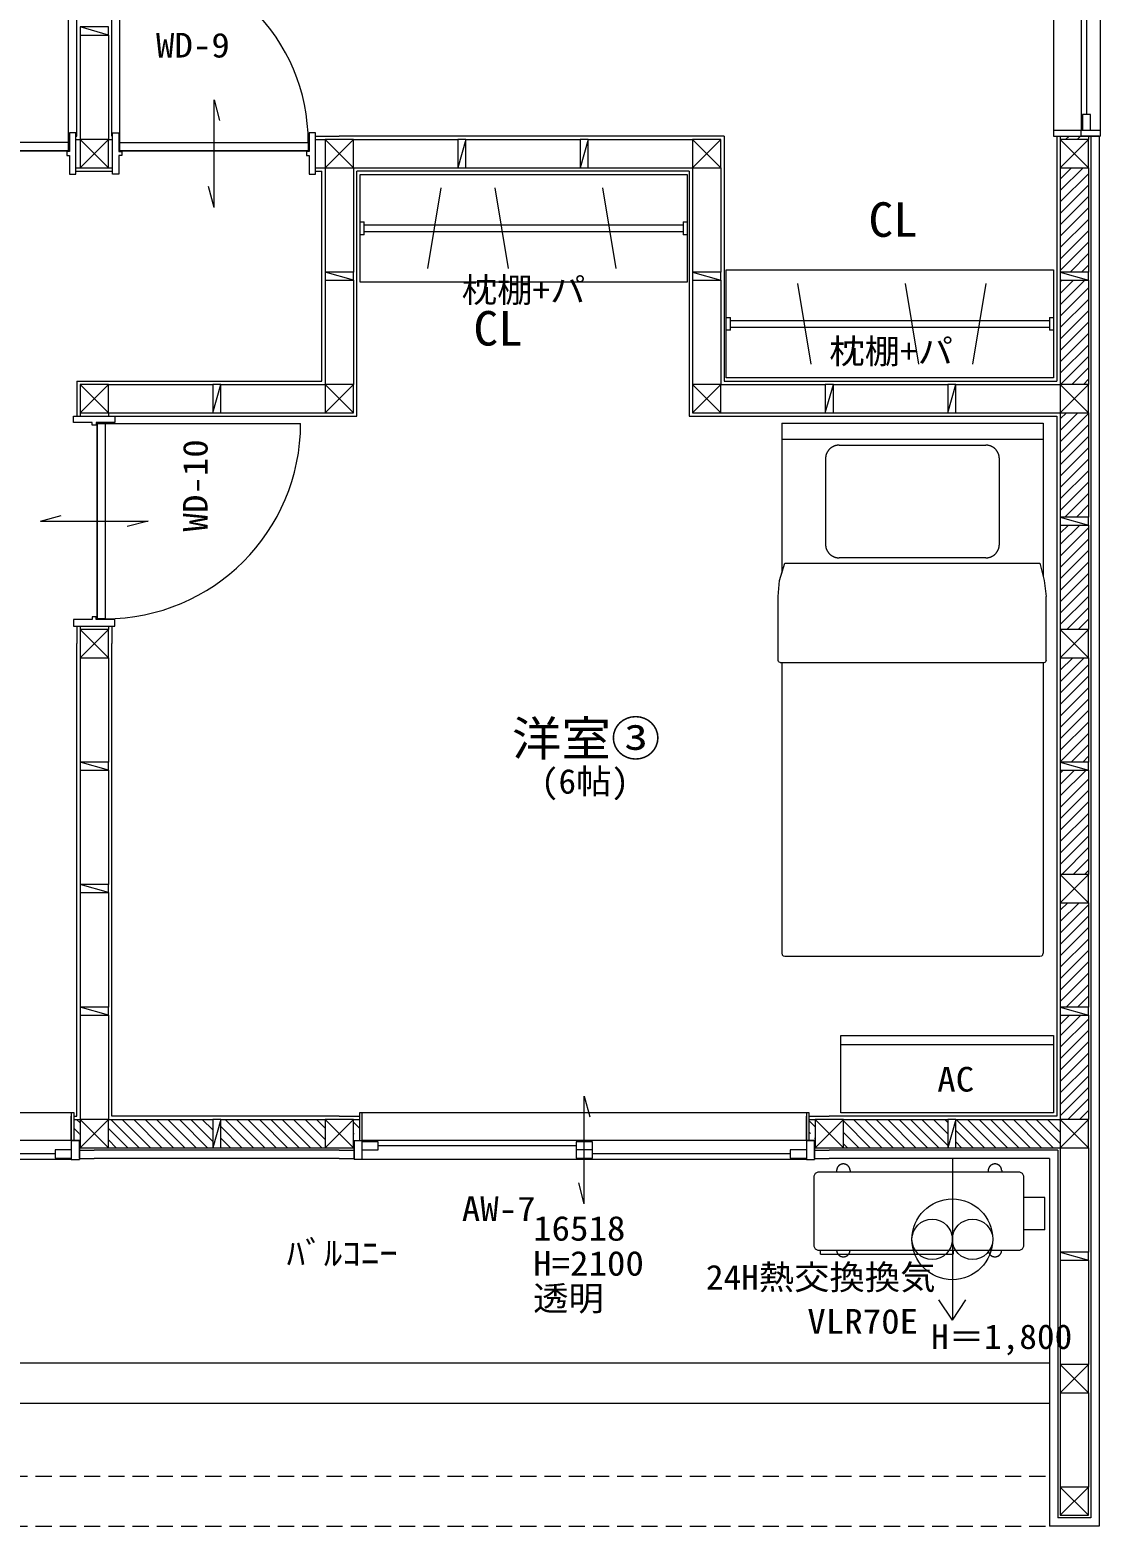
# Model space of a CAD drawing. Units: millimetres at full size, sheet at 1:50. Extents: x 238 to 8409, y -4009 to 4872.
# Drawn here: x 3732 to 7706, y -4009 to 1548 of the extents above; entities that cross this region are included whole.
import ezdxf
from ezdxf.enums import TextEntityAlignment as Align

# ---------------------------------------------------------------- set-up
doc = ezdxf.new("R2010")
doc.units = ezdxf.units.MM
doc.header["$LTSCALE"] = 50
doc.linetypes.add('DASHED1', pattern=[1.8, 1.2, -0.6])
for name, color, linetype, lineweight in [('0-2_柱', 3, 'Continuous', 20), ('0-3_仕上', 3, 'Continuous', 20), ('0-4_下地', 2, 'Continuous', 5), ('0-5_建具', 3, 'Continuous', 20), ('0-6_住設', 2, 'Continuous', 5), ('0-8_造作', 4, 'Continuous', 5), ('0-9_寸法', 5, 'Continuous', 5), ('0-A_文字', 2, 'Continuous', 5), ('0-B_ハッチ', 1, 'Continuous', 9), ('0-D_ﾚｲﾔ 14', 2, 'Continuous', 5), ('0-F_補助線', 4, 'Continuous', 5)]:
    doc.layers.add(name, color=color, linetype=linetype, lineweight=lineweight)
doc.styles.add('ＭＳ ゴシック', font='')
doc.styles.get('ＭＳ ゴシック').set_extended_font_data('MS Gothic')

msp = doc.modelspace()

# ---------------------------------------------------------------- linework, layer by layer
at = {"layer": '0-2_柱'}
for points in [[(3918.04, 1140.97), (3918.04, 1035.97), (4023.04, 1035.97), (4023.04, 1140.97)], [(4828.04, 1140.97), (4828.04, 1035.97), (4933.04, 1035.97), (4933.04, 1140.97)], [(6193.04, 1140.97), (6193.04, 1035.97), (6298.04, 1035.97), (6298.04, 1140.97)], [(7663.04, 1140.97), (7558.04, 1140.97), (7558.04, 1035.97), (7663.04, 1035.97)], [(3918.04, 230.97), (3918.04, 125.97), (4023.04, 125.97), (4023.04, 230.97)], [(4828.04, 230.97), (4828.04, 125.97), (4933.04, 125.97), (4933.04, 230.97)], [(6193.04, 230.97), (6193.04, 125.97), (6298.04, 125.97), (6298.04, 230.97)], [(7558.04, 230.97), (7558.04, 125.97), (7663.04, 125.97), (7663.04, 230.97)], [(3918.04, -784.03), (4023.04, -784.03), (4023.04, -679.03), (3918.04, -679.03)], [(7663.04, -679.03), (7558.04, -679.03), (7558.04, -784.03), (7663.04, -784.03)], [(7663.04, -1589.03), (7558.04, -1589.03), (7558.04, -1694.03), (7663.04, -1694.03)], [(3918.04, -2499.03), (3918.04, -2604.03), (4023.04, -2604.03), (4023.04, -2499.03)], [(4933.04, -2604.03), (4933.04, -2499.03), (4828.04, -2499.03), (4828.04, -2604.03)], [(6753.04, -2604.03), (6753.04, -2499.03), (6648.04, -2499.03), (6648.04, -2604.03)], [(7558.04, -2499.03), (7558.04, -2604.03), (7663.04, -2604.03), (7663.04, -2499.03)], [(7663.04, -3409.03), (7558.04, -3409.03), (7558.04, -3514.03), (7663.04, -3514.03)], [(7558.04, -3864.03), (7558.04, -3969.03), (7663.04, -3969.03), (7663.04, -3864.03)]]:
    msp.add_lwpolyline(points, close=True, dxfattribs=at)
at = {"layer": '0-3_仕上'}
for p, q in [((3905.54, 1153.47), (3905.54, 1998.47)), ((4035.54, 1153.47), (4035.54, 1998.47)), ((3902.54, 1153.47), (3905.54, 1153.47)), ((4035.54, 1153.47), (4038.54, 1153.47)), ((4792.54, 1153.47), (4880.54, 1153.47)), ((6310.54, 1153.47), (4880.54, 1153.47)), ((6310.54, 1153.47), (6310.54, 243.47)), ((7545.54, 1153.47), (7545.54, 1088.47)), ((7703.04, 1153.47), (7703.04, 1088.47)), ((7545.54, 1088.47), (7545.54, 243.47)), ((7703.04, 1088.47), (7703.04, 178.47)), ((3902.54, 1023.47), (3970.54, 1023.47)), ((3970.54, 1023.47), (4038.54, 1023.47)), ((4792.54, 1023.47), (4815.54, 1023.47)), ((4815.54, 243.47), (4815.54, 1023.47)), ((6180.54, 1023.47), (4945.54, 1023.47)), ((4945.54, 113.47), (4945.54, 1023.47)), ((6180.54, 1023.47), (6180.54, 113.47)), ((3905.54, 243.47), (3905.54, 113.47)), ((3905.54, 243.47), (4815.54, 243.47)), ((6310.54, 243.47), (7545.54, 243.47)), ((7703.04, 178.47), (7703.04, -731.53)), ((4047.54, 113.47), (4945.54, 113.47)), ((3905.54, -666.53), (3905.54, -731.53)), ((4035.54, -666.53), (4035.54, -731.53)), ((3905.54, -2486.53), (3905.54, -731.53)), ((4035.54, -2486.53), (4035.54, -731.53)), ((7545.54, -731.53), (7545.54, -1641.53)), ((7703.04, -731.53), (7703.04, -1641.53)), ((7545.54, -1641.53), (7545.54, -2486.53)), ((7703.04, -1641.53), (7703.04, -2551.53)), ((3895.54, -2486.53), (3905.54, -2486.53)), ((4880.54, -2486.53), (4035.54, -2486.53)), ((4880.54, -2486.53), (4955.54, -2486.53)), ((6625.54, -2486.53), (6700.54, -2486.53)), ((7545.54, -2486.53), (6700.54, -2486.53)), ((7703.04, -2551.53), (7703.04, -3461.53)), ((3915.54, -2644.03), (3970.54, -2644.03)), ((4880.54, -2644.03), (3970.54, -2644.03)), ((4880.54, -2644.03), (4935.54, -2644.03)), ((6645.54, -2644.03), (6700.54, -2644.03)), ((7518.04, -2644.03), (6700.54, -2644.03)), ((7518.04, -2644.03), (7518.04, -3461.53)), ((7518.04, -3461.53), (7518.04, -4009.03)), ((7703.04, -3461.53), (7703.04, -4009.03)), ((7703.04, -4009.03), (7518.04, -4009.03))]:
    msp.add_line(p, q, dxfattribs=at)
msp.add_lwpolyline([(6180.54, 113.47), (7545.54, 113.47), (7545.54, -731.53)], dxfattribs=at)
at = {"layer": '0-4_下地'}
for p, q in [((3918.04, 1528.47), (3918.04, 1140.97)), ((4023.04, 1528.47), (4023.04, 1140.97)), ((3878.44, 1140.97), (3878.54, 1140.97)), ((3902.54, 1140.97), (3918.04, 1140.97)), ((4023.04, 1140.97), (4038.54, 1140.97)), ((4062.54, 1140.97), (4062.64, 1140.97)), ((4768.44, 1140.97), (4768.54, 1140.97)), ((4792.54, 1140.97), (4828.04, 1140.97)), ((4933.04, 1140.97), (5320.54, 1140.97)), ((5350.54, 1140.97), (5775.54, 1140.97)), ((5805.54, 1140.97), (6193.04, 1140.97)), ((7558.04, 1153.47), (7558.04, 1140.97)), ((7663.04, 1153.47), (7663.04, 1140.97)), ((7672.04, 1153.47), (7672.04, 1088.47)), ((7672.04, 1088.47), (7672.04, 178.47)), ((3878.44, 1035.97), (3878.54, 1035.97)), ((3902.54, 1035.97), (3918.04, 1035.97)), ((4023.04, 1035.97), (4038.54, 1035.97)), ((4062.54, 1035.97), (4062.64, 1035.97)), ((4768.44, 1035.97), (4768.54, 1035.97)), ((4792.54, 1035.97), (4828.04, 1035.97)), ((4828.04, 1035.97), (4828.04, 648.47)), ((4933.04, 1035.97), (5320.54, 1035.97)), ((4933.04, 1035.97), (4933.04, 648.47)), ((5350.54, 1035.97), (5775.54, 1035.97)), ((5805.54, 1035.97), (6193.04, 1035.97)), ((6193.04, 1035.97), (6193.04, 648.47)), ((6298.04, 1035.97), (6298.04, 648.47)), ((7558.04, 1035.97), (7558.04, 648.47)), ((7663.04, 1035.97), (7663.04, 648.47)), ((4828.04, 618.47), (4828.04, 230.97)), ((4933.04, 618.47), (4933.04, 230.97)), ((6193.04, 618.47), (6193.04, 230.97)), ((6298.04, 618.47), (6298.04, 230.97)), ((7558.04, 618.47), (7558.04, 230.97)), ((7663.04, 618.47), (7663.04, 230.97)), ((4023.04, 230.97), (4410.54, 230.97)), ((4440.54, 230.97), (4828.04, 230.97)), ((6298.04, 230.97), (6685.54, 230.97)), ((6715.54, 230.97), (7140.54, 230.97)), ((7170.54, 230.97), (7558.04, 230.97)), ((7672.04, 178.47), (7672.04, -731.53)), ((3918.04, 125.97), (3918.04, 113.47)), ((4023.04, 125.97), (4023.04, 113.47)), ((4023.04, 125.97), (4410.54, 125.97)), ((4440.54, 125.97), (4828.04, 125.97)), ((6298.04, 125.97), (6685.54, 125.97)), ((6715.54, 125.97), (7140.54, 125.97)), ((7170.54, 125.97), (7558.04, 125.97)), ((7558.04, 125.97), (7558.04, -261.53)), ((7663.04, 125.97), (7663.04, -261.53)), ((3918.04, 89.47), (3918.04, 89.37)), ((4023.04, 89.47), (4023.04, 89.37)), ((7558.04, -291.53), (7558.04, -679.03)), ((7663.04, -291.53), (7663.04, -679.03)), ((3918.04, -666.53), (3918.04, -679.03)), ((4023.04, -666.53), (4023.04, -679.03)), ((7672.04, -731.53), (7672.04, -1641.53)), ((3918.04, -784.03), (3918.04, -1171.53)), ((4023.04, -784.03), (4023.04, -1171.53)), ((7558.04, -784.03), (7558.04, -1171.53)), ((7663.04, -784.03), (7663.04, -1171.53)), ((3918.04, -1201.53), (3918.04, -1626.53)), ((4023.04, -1201.53), (4023.04, -1626.53)), ((7558.04, -1201.53), (7558.04, -1589.03)), ((7663.04, -1201.53), (7663.04, -1589.03)), ((3918.04, -1656.53), (3918.04, -2081.53)), ((4023.04, -1656.53), (4023.04, -2081.53)), ((7672.04, -1641.53), (7672.04, -2551.53)), ((7558.04, -1694.03), (7558.04, -2081.53)), ((7663.04, -1694.03), (7663.04, -2081.53)), ((3918.04, -2111.53), (3918.04, -2499.03)), ((4023.04, -2111.53), (4023.04, -2499.03)), ((7558.04, -2111.53), (7558.04, -2499.03)), ((7663.04, -2111.53), (7663.04, -2499.03)), ((3895.54, -2499.03), (3918.04, -2499.03)), ((4023.04, -2499.03), (4410.54, -2499.03)), ((4440.54, -2499.03), (4828.04, -2499.03)), ((4933.04, -2499.03), (4955.54, -2499.03)), ((6625.54, -2499.03), (6648.04, -2499.03)), ((6753.04, -2499.03), (7140.54, -2499.03)), ((7170.54, -2499.03), (7558.04, -2499.03)), ((7672.04, -2551.53), (7672.04, -3461.53)), ((3915.54, -2604.03), (3918.04, -2604.03)), ((4023.04, -2604.03), (4410.54, -2604.03)), ((4440.54, -2604.03), (4828.04, -2604.03)), ((4933.04, -2604.03), (4935.54, -2604.03)), ((6645.54, -2604.03), (6648.04, -2604.03)), ((6753.04, -2604.03), (7140.54, -2604.03)), ((7170.54, -2604.03), (7558.04, -2604.03)), ((7558.04, -2604.03), (7558.04, -2991.53)), ((7663.04, -2604.03), (7663.04, -2991.53)), ((3915.54, -2613.03), (3970.54, -2613.03)), ((4880.54, -2613.03), (3970.54, -2613.03)), ((4880.54, -2613.03), (4935.54, -2613.03)), ((6645.54, -2613.03), (6700.54, -2613.03)), ((7549.04, -2613.03), (6700.54, -2613.03)), ((7549.04, -2613.03), (7549.04, -3461.53)), ((7558.04, -3021.53), (7558.04, -3409.03)), ((7663.04, -3021.53), (7663.04, -3409.03)), ((7549.04, -3461.53), (7549.04, -3978.03)), ((7672.04, -3461.53), (7672.04, -3978.03)), ((7558.04, -3514.03), (7558.04, -3864.03)), ((7663.04, -3514.03), (7663.04, -3864.03)), ((7672.04, -3978.03), (7549.04, -3978.03))]:
    msp.add_line(p, q, dxfattribs=at)
at = {"layer": '0-4_下地', "linetype": 'DASHED1'}
for p, q in [((423.04, -3824.03), (7518.04, -3824.03)), ((423.04, -4009.03), (7518.04, -4009.03))]:
    msp.add_line(p, q, dxfattribs=at)
at = {"layer": '0-4_下地', "color": 3, "lineweight": 20}
for points in [[(3918.04, 1528.47), (4023.04, 1528.47), (4023.04, 1558.47), (3918.04, 1558.47)], [(5350.54, 1035.97), (5350.54, 1140.97), (5320.54, 1140.97), (5320.54, 1035.97)], [(5805.54, 1035.97), (5805.54, 1140.97), (5775.54, 1140.97), (5775.54, 1035.97)], [(4828.04, 618.47), (4933.04, 618.47), (4933.04, 648.47), (4828.04, 648.47)], [(6298.04, 648.47), (6193.04, 648.47), (6193.04, 618.47), (6298.04, 618.47)], [(7663.04, 648.47), (7558.04, 648.47), (7558.04, 618.47), (7663.04, 618.47)], [(4410.54, 230.97), (4410.54, 125.97), (4440.54, 125.97), (4440.54, 230.97)], [(6685.54, 230.97), (6685.54, 125.97), (6715.54, 125.97), (6715.54, 230.97)], [(7140.54, 230.97), (7140.54, 125.97), (7170.54, 125.97), (7170.54, 230.97)], [(7663.04, -261.53), (7558.04, -261.53), (7558.04, -291.53), (7663.04, -291.53)], [(3918.04, -1201.53), (4023.04, -1201.53), (4023.04, -1171.53), (3918.04, -1171.53)], [(7663.04, -1171.53), (7558.04, -1171.53), (7558.04, -1201.53), (7663.04, -1201.53)], [(3918.04, -1656.53), (4023.04, -1656.53), (4023.04, -1626.53), (3918.04, -1626.53)], [(3918.04, -2111.53), (4023.04, -2111.53), (4023.04, -2081.53), (3918.04, -2081.53)], [(7663.04, -2081.53), (7558.04, -2081.53), (7558.04, -2111.53), (7663.04, -2111.53)], [(4440.54, -2604.03), (4440.54, -2499.03), (4410.54, -2499.03), (4410.54, -2604.03)], [(7170.54, -2604.03), (7170.54, -2499.03), (7140.54, -2499.03), (7140.54, -2604.03)], [(7663.04, -2991.53), (7558.04, -2991.53), (7558.04, -3021.53), (7663.04, -3021.53)]]:
    msp.add_lwpolyline(points, close=True, dxfattribs=at)
at = {"layer": '0-5_建具', "color": 2, "lineweight": 5}
for p, q in [((7533.54, 2843.47), (7533.54, 1153.47)), ((7636.04, 2823.47), (7636.04, 1173.47)), ((7706.04, 2823.47), (7706.04, 1173.47)), ((7703.04, 1153.47), (7694.04, 1153.47)), ((3875.54, 1098.97), (3175.54, 1098.97)), ((4065.54, 1098.97), (4765.54, 1098.97)), ((3981.04, 86.47), (3981.04, -639.53)), ((3895.54, -2474.53), (2375.54, -2474.53)), ((6625.54, -2474.53), (4955.54, -2474.53)), ((3885.54, -2577.03), (2385.54, -2577.03)), ((6615.54, -2577.03), (4965.54, -2577.03)), ((3885.54, -2647.03), (2385.54, -2647.03)), ((3915.54, -2644.03), (3915.54, -2635.03)), ((4935.54, -2644.03), (4935.54, -2635.03)), ((6615.54, -2647.03), (4965.54, -2647.03)), ((6645.54, -2644.03), (6645.54, -2635.03))]:
    msp.add_line(p, q, dxfattribs=at)
at = {"layer": '0-5_建具'}
for p, q in [((7656.04, 1968.47), (7656.04, 1233.47)), ((7641.04, 1233.47), (7641.04, 1173.47)), ((7671.04, 1233.47), (7641.04, 1233.47)), ((7671.04, 1173.47), (7671.04, 1233.47)), ((7533.54, 1173.47), (7533.54, 1153.47)), ((7706.04, 1173.47), (7533.54, 1173.47)), ((7636.04, 1173.47), (7545.54, 1173.47)), ((7636.04, 1153.47), (7636.04, 1173.47)), ((7636.04, 1153.47), (7636.04, 1173.47)), ((7706.04, 1173.47), (7706.04, 1153.47)), ((3878.54, 1165.47), (3878.54, 1095.97)), ((4062.54, 1165.47), (4062.54, 1095.97)), ((4792.54, 1165.47), (4768.54, 1165.47)), ((4768.54, 1165.47), (4768.54, 1095.97)), ((4792.54, 1011.47), (4792.54, 1165.47)), ((7533.54, 1153.47), (7706.04, 1153.47)), ((7703.04, 1153.47), (7636.04, 1153.47)), ((3878.54, 1095.97), (3868.54, 1095.97)), ((3878.54, 1080.97), (3878.54, 1011.47)), ((4062.54, 1095.97), (4072.54, 1095.97)), ((4062.54, 1080.97), (4062.54, 1011.47)), ((4758.54, 1080.97), (4768.54, 1080.97)), ((4768.54, 1080.97), (4768.54, 1011.47)), ((3878.54, 1011.47), (3902.54, 1011.47)), ((4062.54, 1011.47), (4038.54, 1011.47)), ((4768.54, 1011.47), (4792.54, 1011.47)), ((3893.54, 89.47), (3893.54, 113.47)), ((3963.04, 89.47), (3893.54, 89.47)), ((4047.54, 89.47), (3978.04, 89.47)), ((3978.04, 89.47), (3978.04, 79.47)), ((3893.54, -642.53), (3893.54, -666.53)), ((3963.04, -642.53), (3893.54, -642.53)), ((3893.54, -666.53), (4047.54, -666.53)), ((3963.04, -632.53), (3963.04, -642.53)), ((4047.54, -642.53), (3978.04, -642.53)), ((4047.54, -666.53), (4047.54, -642.53)), ((3885.54, -2474.53), (3885.54, -2647.03)), ((3885.54, -2577.03), (3885.54, -2486.53)), ((4965.54, -2474.53), (4955.54, -2474.53)), ((4955.54, -2474.53), (4955.54, -2577.03)), ((4965.54, -2647.03), (4965.54, -2474.53)), ((4965.54, -2577.03), (4965.54, -2486.53)), ((6615.54, -2474.53), (6615.54, -2647.03)), ((6615.54, -2577.03), (6615.54, -2486.53)), ((3885.54, -2577.03), (3915.54, -2577.03)), ((3915.54, -2577.03), (3915.54, -2647.03)), ((4935.54, -2577.03), (4965.54, -2577.03)), ((4935.54, -2644.03), (4935.54, -2577.03)), ((4935.54, -2577.03), (4965.54, -2577.03)), ((4935.54, -2577.03), (4935.54, -2647.03)), ((5025.54, -2582.03), (4965.54, -2582.03)), ((5025.54, -2612.03), (5025.54, -2582.03)), ((5760.54, -2597.03), (5025.54, -2597.03)), ((5760.54, -2582.03), (5760.54, -2642.03)), ((5820.54, -2582.03), (5760.54, -2582.03)), ((5820.54, -2642.03), (5820.54, -2582.03)), ((6615.54, -2577.03), (6645.54, -2577.03)), ((6645.54, -2577.03), (6645.54, -2647.03)), ((3825.54, -2627.03), (3165.54, -2627.03)), ((3885.54, -2612.03), (3825.54, -2612.03)), ((3885.54, -2647.03), (3915.54, -2647.03)), ((4965.54, -2647.03), (4935.54, -2647.03)), ((4965.54, -2612.03), (5025.54, -2612.03)), ((5820.54, -2612.03), (5760.54, -2612.03)), ((5760.54, -2642.03), (5820.54, -2642.03)), ((6555.54, -2627.03), (5820.54, -2627.03)), ((6615.54, -2612.03), (6555.54, -2612.03)), ((6615.54, -2647.03), (6645.54, -2647.03))]:
    msp.add_line(p, q, dxfattribs=at)
at = {"layer": '0-5_建具', "color": 5, "lineweight": 13}
for p, q in [((3875.54, 1128.97), (3875.54, 1828.97)), ((4065.54, 1128.97), (4065.54, 1828.97)), ((4415.54, 888.47), (4394.83, 965.75)), ((4011.04, 86.47), (4737.04, 86.47)), ((3770.54, -276.53), (3847.81, -255.82)), ((5790.54, -2812.03), (5790.54, -2412.03)), ((5790.54, -2412.03), (5811.24, -2489.3)), ((5790.54, -2812.03), (5769.83, -2734.75))]:
    msp.add_line(p, q, dxfattribs=at)
for points in [[(4415.54, 888.47), (4415.54, 1288.47), (4436.24, 1211.2)], [(3770.54, -276.53), (4170.54, -276.53), (4093.26, -297.23)]]:
    msp.add_lwpolyline(points, dxfattribs=at)
at = {"layer": '0-5_建具'}
for points in [[(3875.54, 1098.97), (3875.54, 1128.97), (3175.54, 1128.97), (3175.54, 1098.97)], [(4065.54, 1098.97), (4065.54, 1128.97), (4765.54, 1128.97), (4765.54, 1098.97)], [(3981.04, 86.47), (4011.04, 86.47), (4011.04, -639.53), (3981.04, -639.53)]]:
    msp.add_lwpolyline(points, close=True, dxfattribs=at)
for points in [[(3902.54, 1011.47), (3902.54, 1165.47), (3878.54, 1165.47)], [(4038.54, 1011.47), (4038.54, 1165.47), (4062.54, 1165.47)], [(3868.54, 1095.97), (3868.54, 1080.97), (3878.54, 1080.97)], [(4072.54, 1095.97), (4072.54, 1080.97), (4062.54, 1080.97)], [(4768.54, 1095.97), (4758.54, 1095.97), (4758.54, 1080.97)], [(3893.54, 113.47), (4047.54, 113.47), (4047.54, 89.47)], [(3978.04, 79.47), (3963.04, 79.47), (3963.04, 89.47)], [(3978.04, -642.53), (3978.04, -632.53), (3963.04, -632.53)], [(3895.54, -2577.03), (3895.54, -2474.53), (3885.54, -2474.53)], [(6625.54, -2577.03), (6625.54, -2474.53), (6615.54, -2474.53)], [(3915.54, -2644.03), (3915.54, -2577.03), (3885.54, -2577.03)], [(6645.54, -2644.03), (6645.54, -2577.03), (6615.54, -2577.03)], [(3825.54, -2612.03), (3825.54, -2642.03), (3885.54, -2642.03)], [(6555.54, -2612.03), (6555.54, -2642.03), (6615.54, -2642.03)]]:
    msp.add_lwpolyline(points, dxfattribs=at)
at = {"layer": '0-5_建具', "color": 5, "lineweight": 13}
for centre, radius, start, end in [((3875.54, 1128.97), 700, 90, 180), ((4065.54, 1128.97), 700, 0, 90), ((4011.04, 86.47), 726, 270, 0)]:
    msp.add_arc(centre, radius, start, end, dxfattribs=at)
at = {"layer": '0-6_住設'}
for p, q in [((5258.04, 960.97), (5208.04, 660.97)), ((5458.04, 960.97), (5508.04, 660.97)), ((5858.04, 960.97), (5908.04, 660.97)), ((4958.04, 834.97), (4973.04, 834.97)), ((4973.04, 786.97), (4973.04, 834.98)), ((6158.04, 834.98), (6158.04, 786.97)), ((6158.04, 834.97), (6173.04, 834.97)), ((4973.04, 786.97), (4958.04, 786.97)), ((4973.04, 823.97), (6158.04, 823.97)), ((6158.04, 797.97), (4973.04, 797.97)), ((6173.04, 786.97), (6158.04, 786.97)), ((6633.04, 305.97), (6583.04, 605.97)), ((7033.04, 305.97), (6983.04, 605.97)), ((7233.04, 305.97), (7283.04, 605.97)), ((6318.04, 479.97), (6333.04, 479.97)), ((6333.04, 431.96), (6333.04, 479.97)), ((6333.04, 468.97), (7518.04, 468.97)), ((7518.04, 479.97), (7518.04, 431.96)), ((7518.04, 479.97), (7533.04, 479.97)), ((6333.04, 431.97), (6318.04, 431.97)), ((7518.04, 442.97), (6333.04, 442.97)), ((7533.04, 431.97), (7518.04, 431.97)), ((6524.16, 87.63), (7494.29, 87.63)), ((6524.16, 87.63), (6524.16, -469.78)), ((7494.29, 87.63), (7494.29, -481.06)), ((6524.16, 27.32), (7494.29, 27.32)), ((6736.49, 5.34), (7281.96, 5.34)), ((6686.49, -44.66), (6686.49, -363.03)), ((7331.96, -363.03), (7331.96, -44.66)), ((6515.37, -497.68), (6535.68, -433.22)), ((6535.68, -433.22), (7481.97, -433.22)), ((7281.96, -413.03), (6736.49, -413.03)), ((7111.26, -431.62), (7111.26, -431.61)), ((6510.81, -557.11), (6515.37, -497.68)), ((6510.81, -794.85), (6510.81, -557.11)), ((7505.51, -794.85), (7505.51, -557.11)), ((6511.85, -798.17), (6510.81, -794.85)), ((6511.85, -798.17), (6514.7, -800.59)), ((6518.1, -801.37), (6514.7, -800.59)), ((6518.1, -801.37), (7498.23, -801.37)), ((6524.16, -801.37), (6524.16, -1881.04)), ((7494.29, -801.37), (7494.29, -1881.04)), ((7498.23, -801.37), (7501.63, -800.59)), ((6524.16, -1881.04), (6525.44, -1887.33)), ((7489.18, -1891.11), (7493.01, -1887.33)), ((7493.01, -1887.33), (7494.29, -1881.04)), ((6535.67, -1892.37), (7482.78, -1892.37)), ((7482.78, -1892.37), (7489.18, -1891.11)), ((7533.04, -2222.03), (6743.04, -2222.03))]:
    msp.add_line(p, q, dxfattribs=at)
for points in [[(4958.04, 610.97), (4958.04, 1010.97), (6173.04, 1010.97), (6173.04, 610.97)], [(7533.04, 655.97), (7533.04, 255.97), (6318.04, 255.97), (6318.04, 655.97)], [(7533.04, -2474.03), (6743.04, -2474.03), (6743.04, -2187.03), (7533.04, -2187.03)]]:
    msp.add_lwpolyline(points, close=True, dxfattribs=at)
for points in [[(6736.49, 5.34), (6735.06, 5.32), (6733.63, 5.26), (6732.21, 5.16), (6730.79, 5.01), (6729.37, 4.83), (6727.96, 4.61), (6726.56, 4.34), (6725.16, 4.04), (6723.78, 3.7), (6722.4, 3.31), (6721.04, 2.89), (6719.68, 2.43), (6718.35, 1.93), (6717.02, 1.4), (6715.72, 0.82), (6714.43, 0.21), (6713.15, -0.44), (6711.9, -1.12), (6710.67, -1.84), (6709.46, -2.6), (6708.26, -3.39), (6707.1, -4.21), (6705.95, -5.07), (6704.84, -5.95), (6703.74, -6.87), (6702.68, -7.82), (6701.64, -8.8), (6700.63, -9.81), (6699.65, -10.85), (6698.7, -11.92), (6697.78, -13.01), (6696.89, -14.13), (6696.04, -15.27), (6695.21, -16.44), (6694.42, -17.63), (6693.67, -18.84), (6692.95, -20.07), (6692.27, -21.33), (6691.62, -22.6)], [(7304.02, 0.21), (7302.73, 0.82), (7301.42, 1.4), (7300.1, 1.93), (7298.76, 2.43), (7297.41, 2.89), (7296.05, 3.31), (7294.67, 3.7), (7293.28, 4.04), (7291.89, 4.34), (7290.49, 4.61), (7289.08, 4.83), (7287.66, 5.01), (7286.24, 5.16), (7284.81, 5.26), (7283.39, 5.32), (7281.96, 5.34)], [(7331.96, -44.66), (7331.94, -43.23), (7331.88, -41.81), (7331.78, -40.38), (7331.63, -38.96), (7331.45, -37.54), (7331.23, -36.13), (7330.96, -34.73), (7330.66, -33.34), (7330.32, -31.95), (7329.93, -30.57), (7329.51, -29.21), (7329.05, -27.86), (7328.55, -26.52), (7328.02, -25.2), (7327.44, -23.89), (7326.83, -22.6), (7326.18, -21.33), (7325.5, -20.07), (7324.78, -18.84), (7324.02, -17.63), (7323.23, -16.44), (7322.41, -15.27), (7321.56, -14.13), (7320.67, -13.01), (7319.75, -11.92), (7318.8, -10.85), (7317.82, -9.81), (7316.81, -8.8), (7315.77, -7.82), (7314.7, -6.87), (7313.61, -5.95), (7312.49, -5.07), (7311.35, -4.21), (7310.18, -3.39), (7308.99, -2.6), (7307.78, -1.84), (7306.55, -1.12), (7305.29, -0.44), (7304.02, 0.21)], [(6691.62, -22.6), (6691.01, -23.89), (6690.43, -25.2), (6689.89, -26.52), (6689.39, -27.86), (6688.93, -29.21), (6688.51, -30.57), (6688.13, -31.95), (6687.79, -33.34), (6687.48, -34.73), (6687.22, -36.13), (6687, -37.54), (6686.81, -38.96), (6686.67, -40.38), (6686.57, -41.81), (6686.51, -43.23), (6686.49, -44.66)], [(6686.49, -363.03), (6686.51, -364.46), (6686.57, -365.89), (6686.67, -367.31), (6686.81, -368.73), (6687, -370.15), (6687.22, -371.56), (6687.48, -372.96), (6687.79, -374.36), (6688.13, -375.74), (6688.51, -377.12), (6688.93, -378.48), (6689.39, -379.84), (6689.89, -381.17), (6690.43, -382.5), (6691.01, -383.8), (6691.62, -385.09), (6692.27, -386.37), (6692.95, -387.62), (6693.67, -388.85), (6694.42, -390.07), (6695.21, -391.26), (6696.04, -392.42), (6696.89, -393.57), (6697.78, -394.68), (6698.7, -395.78), (6699.65, -396.84), (6700.63, -397.88), (6701.64, -398.89), (6702.68, -399.87), (6703.74, -400.82), (6704.84, -401.74), (6705.95, -402.63), (6707.1, -403.48), (6708.26, -404.31), (6709.46, -405.1), (6710.67, -405.85), (6711.9, -406.57), (6713.15, -407.25), (6714.43, -407.9)], [(7281.96, -413.03), (7283.39, -413.01), (7284.81, -412.95), (7286.24, -412.85), (7287.66, -412.71), (7289.08, -412.52), (7290.49, -412.3), (7291.89, -412.04), (7293.28, -411.73), (7294.67, -411.39), (7296.05, -411.01), (7297.41, -410.59), (7298.76, -410.13), (7300.1, -409.63), (7301.42, -409.09), (7302.73, -408.51), (7304.02, -407.9), (7305.29, -407.25), (7306.55, -406.57), (7307.78, -405.85), (7308.99, -405.1), (7310.18, -404.31), (7311.35, -403.48), (7312.49, -402.63), (7313.61, -401.74), (7314.7, -400.82), (7315.77, -399.87), (7316.81, -398.89), (7317.82, -397.88), (7318.8, -396.84), (7319.75, -395.78), (7320.67, -394.68), (7321.56, -393.57), (7322.41, -392.42), (7323.23, -391.26), (7324.02, -390.07), (7324.78, -388.85), (7325.5, -387.62), (7326.18, -386.37), (7326.83, -385.09)], [(7326.83, -385.09), (7327.44, -383.8), (7328.02, -382.5), (7328.55, -381.17), (7329.05, -379.84), (7329.51, -378.48), (7329.93, -377.12), (7330.32, -375.74), (7330.66, -374.36), (7330.96, -372.96), (7331.23, -371.56), (7331.45, -370.15), (7331.63, -368.73), (7331.78, -367.31), (7331.88, -365.89), (7331.94, -364.46), (7331.96, -363.03)], [(6714.43, -407.9), (6715.72, -408.51), (6717.02, -409.09), (6718.35, -409.63), (6719.68, -410.13), (6721.04, -410.59), (6722.4, -411.01), (6723.78, -411.39), (6725.16, -411.73), (6726.56, -412.04), (6727.96, -412.3), (6729.37, -412.52), (6730.79, -412.71), (6732.21, -412.85), (6733.63, -412.95), (6735.06, -413.01), (6736.49, -413.03)], [(7481.97, -433.22), (7498.56, -497.68), (7505.51, -557.11)], [(7505.51, -794.85), (7504.47, -798.17), (7501.63, -800.59)], [(6525.44, -1887.33), (6529.28, -1891.11), (6535.67, -1892.37)]]:
    msp.add_lwpolyline(points, dxfattribs=at)
at = {"layer": '0-8_造作'}
for p, q in [((7558.04, 1153.47), (7558.04, 1140.97)), ((7590.69, 1153.47), (7578.19, 1140.97)), ((7633.11, 1153.47), (7620.61, 1140.97)), ((7558.04, 1035.97), (7558.04, 648.47)), ((7642.89, 1035.97), (7558.04, 951.12)), ((7600.47, 1035.97), (7558.04, 993.55)), ((7663.04, 1013.69), (7558.04, 908.69)), ((7663.04, 971.27), (7558.04, 866.27)), ((7663.04, 928.84), (7558.04, 823.84)), ((7663.04, 886.41), (7558.04, 781.41)), ((7663.04, 843.99), (7558.04, 738.99)), ((7663.04, 801.56), (7558.04, 696.56)), ((7663.04, 759.14), (7558.04, 654.14)), ((7663.04, 716.71), (7594.8, 648.47)), ((7663.04, 674.28), (7637.23, 648.47)), ((7558.04, 618.47), (7558.04, 230.97)), ((7649.66, 618.47), (7558.04, 526.86)), ((7607.23, 618.47), (7558.04, 569.28)), ((7564.8, 618.47), (7558.04, 611.71)), ((7663.04, 589.43), (7558.04, 484.43)), ((7663.04, 547), (7558.04, 442)), ((7663.04, 504.58), (7558.04, 399.58)), ((7663.04, 462.15), (7558.04, 357.15)), ((7663.04, 419.72), (7558.04, 314.72)), ((7663.04, 377.3), (7558.04, 272.3)), ((7663.04, 334.87), (7559.14, 230.97)), ((7663.04, 292.45), (7601.57, 230.97)), ((7663.04, 250.02), (7643.99, 230.97)), ((7558.04, 125.97), (7558.04, -261.53)), ((7623.85, 125.97), (7558.04, 60.17)), ((7581.42, 125.97), (7558.04, 102.59)), ((7663.04, 122.74), (7558.04, 17.74)), ((7663.04, 80.31), (7558.04, -24.69)), ((7663.04, 37.89), (7558.04, -67.11)), ((7663.04, -4.54), (7558.04, -109.54)), ((7663.04, -46.97), (7558.04, -151.97)), ((7663.04, -89.39), (7558.04, -194.39)), ((7663.04, -131.82), (7558.04, -236.82)), ((7663.04, -174.25), (7575.76, -261.53)), ((7663.04, -216.67), (7618.18, -261.53)), ((7663.04, -259.1), (7660.61, -261.53)), ((7558.04, -291.53), (7558.04, -679.03)), ((7630.61, -291.53), (7558.04, -364.1)), ((7588.18, -291.53), (7558.04, -321.67)), ((7663.04, -301.52), (7558.04, -406.52)), ((7663.04, -343.95), (7558.04, -448.95)), ((7663.04, -386.38), (7558.04, -491.38)), ((7663.04, -428.8), (7558.04, -533.8)), ((7663.04, -471.23), (7558.04, -576.23)), ((7663.04, -513.66), (7558.04, -618.66)), ((7663.04, -556.08), (7558.04, -661.08)), ((7663.04, -598.51), (7582.52, -679.03)), ((7663.04, -640.94), (7624.95, -679.03)), ((7558.04, -784.03), (7558.04, -1171.53)), ((7647.23, -784.03), (7558.04, -873.22)), ((7604.8, -784.03), (7558.04, -830.79)), ((7562.37, -784.03), (7558.04, -788.36)), ((7663.04, -810.64), (7558.04, -915.64)), ((7663.04, -853.07), (7558.04, -958.07)), ((7663.04, -895.49), (7558.04, -1000.49)), ((7663.04, -937.92), (7558.04, -1042.92)), ((7663.04, -980.35), (7558.04, -1085.35)), ((7663.04, -1022.77), (7558.04, -1127.77)), ((7663.04, -1065.2), (7558.04, -1170.2)), ((7663.04, -1107.63), (7599.14, -1171.53)), ((7663.04, -1150.05), (7641.56, -1171.53)), ((7558.04, -1201.53), (7558.04, -1589.03)), ((7653.99, -1201.53), (7558.04, -1297.48)), ((7611.56, -1201.53), (7558.04, -1255.05)), ((7569.14, -1201.53), (7558.04, -1212.63)), ((7663.04, -1234.91), (7558.04, -1339.91)), ((7663.04, -1277.33), (7558.04, -1382.33)), ((7663.04, -1319.76), (7558.04, -1424.76)), ((7663.04, -1362.18), (7558.04, -1467.18)), ((7663.04, -1404.61), (7558.04, -1509.61)), ((7663.04, -1447.04), (7558.04, -1552.04)), ((7663.04, -1489.46), (7563.48, -1589.03)), ((7663.04, -1531.89), (7605.9, -1589.03)), ((7663.04, -1574.32), (7648.33, -1589.03)), ((7558.04, -1694.03), (7558.04, -2081.53)), ((7628.18, -1694.03), (7558.04, -1764.17)), ((7585.76, -1694.03), (7558.04, -1721.74)), ((7663.04, -1701.6), (7558.04, -1806.6)), ((7663.04, -1744.02), (7558.04, -1849.02)), ((7663.04, -1786.45), (7558.04, -1891.45)), ((7663.04, -1828.88), (7558.04, -1933.88)), ((7663.04, -1871.3), (7558.04, -1976.3)), ((7663.04, -1913.73), (7558.04, -2018.73)), ((7663.04, -1956.15), (7558.04, -2061.15)), ((7663.04, -1998.58), (7580.09, -2081.53)), ((7663.04, -2041.01), (7622.52, -2081.53)), ((7558.04, -2111.53), (7558.04, -2499.03)), ((7634.95, -2111.53), (7558.04, -2188.43)), ((7592.52, -2111.53), (7558.04, -2146.01)), ((7663.04, -2125.86), (7558.04, -2230.86)), ((7663.04, -2168.29), (7558.04, -2273.29)), ((7663.04, -2210.71), (7558.04, -2315.71)), ((7663.04, -2253.14), (7558.04, -2358.14)), ((7663.04, -2295.57), (7558.04, -2400.57)), ((7663.04, -2337.99), (7558.04, -2442.99)), ((7663.04, -2380.42), (7558.04, -2485.42)), ((7663.04, -2422.84), (7586.86, -2499.03)), ((3895.54, -2499.03), (3918.04, -2499.03)), ((3918.04, -2512.03), (3905.03, -2499.03)), ((4023.04, -2499.03), (4410.54, -2499.03)), ((4137.31, -2604.03), (4032.31, -2499.03)), ((4179.74, -2604.03), (4074.74, -2499.03)), ((4222.16, -2604.03), (4117.16, -2499.03)), ((4264.59, -2604.03), (4159.59, -2499.03)), ((4307.02, -2604.03), (4202.02, -2499.03)), ((4349.44, -2604.03), (4244.44, -2499.03)), ((4391.87, -2604.03), (4286.87, -2499.03)), ((4410.54, -2580.27), (4329.3, -2499.03)), ((4371.72, -2499.03), (4410.54, -2537.84)), ((4440.54, -2499.03), (4828.04, -2499.03)), ((4561.58, -2604.03), (4456.58, -2499.03)), ((4604, -2604.03), (4499, -2499.03)), ((4646.43, -2604.03), (4541.43, -2499.03)), ((4688.85, -2604.03), (4583.85, -2499.03)), ((4731.28, -2604.03), (4626.28, -2499.03)), ((4773.71, -2604.03), (4668.71, -2499.03)), ((4816.13, -2604.03), (4711.13, -2499.03)), ((4828.04, -2573.51), (4753.56, -2499.03)), ((4828.04, -2531.08), (4795.99, -2499.03)), ((4933.04, -2499.03), (4955.54, -2499.03)), ((6625.54, -2499.03), (6648.04, -2499.03)), ((6753.04, -2499.03), (7140.54, -2499.03)), ((6895.03, -2604.03), (6790.03, -2499.03)), ((6937.45, -2604.03), (6832.45, -2499.03)), ((6979.88, -2604.03), (6874.88, -2499.03)), ((7022.31, -2604.03), (6917.31, -2499.03)), ((7064.73, -2604.03), (6959.73, -2499.03)), ((7107.16, -2604.03), (7002.16, -2499.03)), ((7140.54, -2594.98), (7044.59, -2499.03)), ((7087.01, -2499.03), (7140.54, -2552.55)), ((7129.44, -2499.03), (7140.54, -2510.13)), ((7170.54, -2499.03), (7558.04, -2499.03)), ((7276.87, -2604.03), (7171.87, -2499.03)), ((7319.29, -2604.03), (7214.29, -2499.03)), ((7361.72, -2604.03), (7256.72, -2499.03)), ((7404.14, -2604.03), (7299.14, -2499.03)), ((7446.57, -2604.03), (7341.57, -2499.03)), ((7489, -2604.03), (7384, -2499.03)), ((7531.42, -2604.03), (7426.42, -2499.03)), ((7558.04, -2588.22), (7468.85, -2499.03)), ((7558.04, -2545.79), (7511.28, -2499.03)), ((7558.04, -2503.36), (7553.7, -2499.03)), ((7663.04, -2465.27), (7629.28, -2499.03)), ((3895.54, -2531.96), (3915.11, -2551.53)), ((3915.54, -2551.96), (3918.04, -2554.46)), ((4094.89, -2604.03), (4023.04, -2532.18)), ((4519.15, -2604.03), (4440.54, -2525.42)), ((4955.54, -2531.3), (4933.04, -2508.8)), ((4935.54, -2553.73), (4933.04, -2551.23)), ((6648.04, -2526.74), (6625.54, -2504.24)), ((6625.54, -2546.67), (6630.4, -2551.53)), ((6852.6, -2604.03), (6753.04, -2504.46)), ((6810.18, -2604.03), (6753.04, -2546.89)), ((7170.54, -2540.13), (7234.44, -2604.03)), ((3918.04, -2596.89), (3915.54, -2594.39)), ((4052.46, -2604.03), (4023.04, -2574.61)), ((4440.54, -2567.84), (4476.72, -2604.03)), ((4935.54, -2596.15), (4933.04, -2593.65)), ((6645.54, -2566.67), (6648.04, -2569.17)), ((6767.75, -2604.03), (6753.04, -2589.32)), ((7170.54, -2582.55), (7192.01, -2604.03))]:
    msp.add_line(p, q, dxfattribs=at)
at = {"layer": '0-9_寸法', "color": 2}
for p, q in [((7518.04, -3404.03), (2243.04, -3404.03)), ((7518.04, -3554.03), (2243.04, -3554.03))]:
    msp.add_line(p, q, dxfattribs=at)
at = {"layer": '0-A_文字'}
msp.add_line((7157.54, -3244.03), (7107.54, -3169.03), dxfattribs=at)
msp.add_lwpolyline([(7157.54, -2644.03), (7157.54, -3244.03), (7207.54, -3169.03)], dxfattribs=at)
for centre, radius in [((7157.54, -2944.03), 150), ((7082.54, -2944.03), 75), ((7232.54, -2944.03), 75)]:
    msp.add_circle(centre, radius, dxfattribs=at)
at = {"layer": '0-B_ハッチ'}
for p, q in [((4023.04, 1528.47), (3918.04, 1558.47)), ((5350.54, 1140.97), (5320.54, 1035.97)), ((5805.54, 1140.97), (5775.54, 1035.97)), ((4933.04, 618.47), (4828.04, 648.47)), ((6193.04, 648.47), (6298.04, 618.47)), ((7558.04, 648.47), (7663.04, 618.47)), ((4410.54, 125.97), (4440.54, 230.97)), ((6685.54, 125.97), (6715.54, 230.97)), ((7140.54, 125.97), (7170.54, 230.97)), ((7558.04, -261.53), (7663.04, -291.53)), ((4023.04, -1201.53), (3918.04, -1171.53)), ((7558.04, -1171.53), (7663.04, -1201.53)), ((4023.04, -1656.53), (3918.04, -1626.53)), ((4023.04, -2111.53), (3918.04, -2081.53)), ((7558.04, -2081.53), (7663.04, -2111.53)), ((4440.54, -2499.03), (4410.54, -2604.03)), ((7170.54, -2499.03), (7140.54, -2604.03)), ((7558.04, -2991.53), (7663.04, -3021.53))]:
    msp.add_line(p, q, dxfattribs=at)
at = {"layer": '0-D_ﾚｲﾔ 14'}
for p, q in [((7316, -2664.02), (7315.28, -2664.02)), ((6727.65, -2688.3), (6727.65, -2695.02)), ((6777.64, -2689.02), (6777.64, -2695.02)), ((7290.65, -2688.3), (7290.65, -2695.02)), ((7340.64, -2689.02), (7340.64, -2695.02)), ((7500.64, -2789.02), (7422.64, -2789.02)), ((7500.64, -2909.02), (7500.64, -2789.02)), ((7500.64, -2909.02), (7422.64, -2909.02)), ((6657.64, -2984.02), (7407.64, -2984.02)), ((6667.64, -2999.02), (6667.64, -2984.02)), ((6667.64, -2999.02), (7160.64, -2999.02)), ((7160.64, -2984.02), (7160.64, -2999.02)), ((7315.28, -3009.02), (7316, -3009.02))]:
    msp.add_line(p, q, dxfattribs=at)
for points in [[(6752.28, -2664.02), (6751.56, -2664.05), (6750.84, -2664.09), (6750.12, -2664.15), (6749.41, -2664.23), (6748.69, -2664.34), (6747.98, -2664.46), (6747.28, -2664.6), (6746.58, -2664.77), (6745.88, -2664.95), (6745.19, -2665.16), (6744.5, -2665.38), (6743.83, -2665.63), (6743.16, -2665.89), (6742.49, -2666.17), (6741.84, -2666.48), (6741.19, -2666.8), (6740.56, -2667.14), (6739.93, -2667.49), (6739.32, -2667.87), (6738.71, -2668.26), (6738.12, -2668.67), (6737.54, -2669.1), (6736.97, -2669.54), (6736.42, -2670), (6735.87, -2670.48), (6735.35, -2670.97), (6734.83, -2671.47), (6734.34, -2671.99), (6733.85, -2672.53), (6733.39, -2673.08), (6732.93, -2673.64), (6732.5, -2674.21), (6732.08, -2674.8), (6731.68, -2675.4), (6731.29, -2676.01), (6730.93, -2676.63), (6730.58, -2677.26), (6730.25, -2677.9), (6729.94, -2678.55)], [(6763.44, -2666.48), (6762.79, -2666.17), (6762.12, -2665.89), (6761.45, -2665.63), (6760.77, -2665.38), (6760.09, -2665.16), (6759.4, -2664.95), (6758.7, -2664.77), (6758, -2664.6), (6757.3, -2664.46), (6756.59, -2664.34), (6755.87, -2664.23), (6755.16, -2664.15), (6754.44, -2664.09), (6753.72, -2664.05), (6753, -2664.02), (6752.28, -2664.02)], [(6777.64, -2689.02), (6777.63, -2688.3), (6777.6, -2687.58), (6777.55, -2686.86), (6777.47, -2686.15), (6777.38, -2685.43), (6777.27, -2684.72), (6777.13, -2684.01), (6776.98, -2683.31), (6776.8, -2682.61), (6776.61, -2681.92), (6776.39, -2681.23), (6776.16, -2680.55), (6775.9, -2679.87), (6775.63, -2679.21), (6775.34, -2678.55), (6775.03, -2677.9), (6774.7, -2677.26), (6774.35, -2676.63), (6773.98, -2676.01), (6773.6, -2675.4), (6773.2, -2674.8), (6772.78, -2674.21), (6772.34, -2673.64), (6771.89, -2673.08), (6771.42, -2672.53), (6770.94, -2671.99), (6770.44, -2671.47), (6769.93, -2670.97), (6769.4, -2670.48), (6768.86, -2670), (6768.31, -2669.54), (6767.74, -2669.1), (6767.16, -2668.67), (6766.57, -2668.26), (6765.96, -2667.87), (6765.35, -2667.49), (6764.72, -2667.14), (6764.08, -2666.8), (6763.44, -2666.48)], [(7315.28, -2664.02), (7314.56, -2664.05), (7313.84, -2664.09), (7313.12, -2664.15), (7312.41, -2664.23), (7311.69, -2664.34), (7310.98, -2664.46), (7310.28, -2664.6), (7309.58, -2664.77), (7308.88, -2664.95), (7308.19, -2665.16), (7307.5, -2665.38), (7306.83, -2665.63), (7306.16, -2665.89), (7305.49, -2666.17), (7304.84, -2666.48), (7304.19, -2666.8), (7303.56, -2667.14), (7302.93, -2667.49), (7302.32, -2667.87), (7301.71, -2668.26), (7301.12, -2668.67), (7300.54, -2669.1), (7299.97, -2669.54), (7299.42, -2670), (7298.87, -2670.48), (7298.35, -2670.97), (7297.83, -2671.47), (7297.34, -2671.99), (7296.85, -2672.53), (7296.39, -2673.08), (7295.93, -2673.64), (7295.5, -2674.21), (7295.08, -2674.8), (7294.68, -2675.4), (7294.29, -2676.01), (7293.93, -2676.63), (7293.58, -2677.26), (7293.25, -2677.9), (7292.94, -2678.55)], [(7326.44, -2666.48), (7325.79, -2666.17), (7325.12, -2665.89), (7324.45, -2665.63), (7323.77, -2665.38), (7323.09, -2665.16), (7322.4, -2664.95), (7321.7, -2664.77), (7321, -2664.6), (7320.3, -2664.46), (7319.59, -2664.34), (7318.87, -2664.23), (7318.16, -2664.15), (7317.44, -2664.09), (7316.72, -2664.05), (7316, -2664.02)], [(7340.64, -2689.02), (7340.63, -2688.3), (7340.6, -2687.58), (7340.55, -2686.86), (7340.47, -2686.15), (7340.38, -2685.43), (7340.27, -2684.72), (7340.13, -2684.01), (7339.98, -2683.31), (7339.8, -2682.61), (7339.61, -2681.92), (7339.39, -2681.23), (7339.16, -2680.55), (7338.9, -2679.87), (7338.63, -2679.21), (7338.34, -2678.55), (7338.03, -2677.9), (7337.7, -2677.26), (7337.35, -2676.63), (7336.98, -2676.01), (7336.6, -2675.4), (7336.2, -2674.8), (7335.78, -2674.21), (7335.34, -2673.64), (7334.89, -2673.08), (7334.42, -2672.53), (7333.94, -2671.99), (7333.44, -2671.47), (7332.93, -2670.97), (7332.4, -2670.48), (7331.86, -2670), (7331.31, -2669.54), (7330.74, -2669.1), (7330.16, -2668.67), (7329.57, -2668.26), (7328.96, -2667.87), (7328.35, -2667.49), (7327.72, -2667.14), (7327.08, -2666.8), (7326.44, -2666.48)], [(6657.64, -2695.02), (6647.64, -2700.02), (6642.64, -2710.02), (6642.64, -2969.02), (6647.64, -2979.02), (6657.64, -2984.02)], [(7422.64, -2969.02), (7422.64, -2710.02), (7417.64, -2700.02), (7407.64, -2695.02), (6657.64, -2695.02)], [(6729.94, -2678.55), (6729.65, -2679.21), (6729.37, -2679.87), (6729.12, -2680.55), (6728.88, -2681.23), (6728.67, -2681.92), (6728.48, -2682.61), (6728.3, -2683.31), (6728.15, -2684.01), (6728.01, -2684.72), (6727.9, -2685.43), (6727.8, -2686.15), (6727.73, -2686.86), (6727.68, -2687.58), (6727.65, -2688.3), (6727.64, -2689.02)], [(7292.94, -2678.55), (7292.65, -2679.21), (7292.37, -2679.87), (7292.12, -2680.55), (7291.88, -2681.23), (7291.67, -2681.92), (7291.48, -2682.61), (7291.3, -2683.31), (7291.15, -2684.01), (7291.01, -2684.72), (7290.9, -2685.43), (7290.8, -2686.15), (7290.73, -2686.86), (7290.68, -2687.58), (7290.65, -2688.3), (7290.64, -2689.02)], [(6727.64, -2984.02), (6727.65, -2984.74), (6727.68, -2985.46), (6727.73, -2986.18), (6727.8, -2986.9), (6727.9, -2987.61), (6728.01, -2988.32), (6728.15, -2989.03), (6728.3, -2989.74), (6728.48, -2990.43), (6728.67, -2991.13), (6728.88, -2991.82), (6729.12, -2992.5), (6729.37, -2993.17), (6729.65, -2993.84), (6729.94, -2994.5), (6730.25, -2995.15), (6730.58, -2995.79), (6730.93, -2996.42), (6731.29, -2997.04), (6731.68, -2997.65), (6732.08, -2998.25), (6732.5, -2998.83), (6732.93, -2999.41), (6733.39, -2999.97), (6733.85, -3000.52), (6734.34, -3001.05), (6734.83, -3001.57), (6735.35, -3002.08), (6735.87, -3002.57), (6736.42, -3003.04), (6736.97, -3003.5), (6737.54, -3003.95), (6738.12, -3004.37), (6738.71, -3004.78), (6739.32, -3005.18), (6739.93, -3005.55), (6740.56, -3005.91), (6741.19, -3006.25), (6741.84, -3006.57)], [(6753, -3009.02), (6753.72, -3009), (6754.44, -3008.96), (6755.16, -3008.89), (6755.87, -3008.81), (6756.59, -3008.71), (6757.3, -3008.58), (6758, -3008.44), (6758.7, -3008.28), (6759.4, -3008.09), (6760.09, -3007.89), (6760.77, -3007.66), (6761.45, -3007.42), (6762.12, -3007.15), (6762.79, -3006.87), (6763.44, -3006.57), (6764.08, -3006.25), (6764.72, -3005.91), (6765.35, -3005.55), (6765.96, -3005.18), (6766.57, -3004.78), (6767.16, -3004.37), (6767.74, -3003.95), (6768.31, -3003.5), (6768.86, -3003.04), (6769.4, -3002.57), (6769.93, -3002.08), (6770.44, -3001.57), (6770.94, -3001.05), (6771.42, -3000.52), (6771.89, -2999.97), (6772.34, -2999.41), (6772.78, -2998.83), (6773.2, -2998.25), (6773.6, -2997.65), (6773.98, -2997.04), (6774.35, -2996.42), (6774.7, -2995.79), (6775.03, -2995.15), (6775.34, -2994.5)], [(6775.34, -2994.5), (6775.63, -2993.84), (6775.9, -2993.17), (6776.16, -2992.5), (6776.39, -2991.82), (6776.61, -2991.13), (6776.8, -2990.43), (6776.98, -2989.74), (6777.13, -2989.03), (6777.27, -2988.32), (6777.38, -2987.61), (6777.47, -2986.9), (6777.55, -2986.18), (6777.6, -2985.46), (6777.63, -2984.74), (6777.64, -2984.02)], [(7290.64, -2984.02), (7290.65, -2984.74), (7290.68, -2985.46), (7290.73, -2986.18), (7290.8, -2986.9), (7290.9, -2987.61), (7291.01, -2988.32), (7291.15, -2989.03), (7291.3, -2989.74), (7291.48, -2990.43), (7291.67, -2991.13), (7291.88, -2991.82), (7292.12, -2992.5), (7292.37, -2993.17), (7292.65, -2993.84), (7292.94, -2994.5), (7293.25, -2995.15), (7293.58, -2995.79), (7293.93, -2996.42), (7294.29, -2997.04), (7294.68, -2997.65), (7295.08, -2998.25), (7295.5, -2998.83), (7295.93, -2999.41), (7296.39, -2999.97), (7296.85, -3000.52), (7297.34, -3001.05), (7297.83, -3001.57), (7298.35, -3002.08), (7298.87, -3002.57), (7299.42, -3003.04), (7299.97, -3003.5), (7300.54, -3003.95), (7301.12, -3004.37), (7301.71, -3004.78), (7302.32, -3005.18), (7302.93, -3005.55), (7303.56, -3005.91), (7304.19, -3006.25), (7304.84, -3006.57)], [(7316, -3009.02), (7316.72, -3009), (7317.44, -3008.96), (7318.16, -3008.89), (7318.87, -3008.81), (7319.59, -3008.71), (7320.3, -3008.58), (7321, -3008.44), (7321.7, -3008.28), (7322.4, -3008.09), (7323.09, -3007.89), (7323.77, -3007.66), (7324.45, -3007.42), (7325.12, -3007.15), (7325.79, -3006.87), (7326.44, -3006.57), (7327.08, -3006.25), (7327.72, -3005.91), (7328.35, -3005.55), (7328.96, -3005.18), (7329.57, -3004.78), (7330.16, -3004.37), (7330.74, -3003.95), (7331.31, -3003.5), (7331.86, -3003.04), (7332.4, -3002.57), (7332.93, -3002.08), (7333.44, -3001.57), (7333.94, -3001.05), (7334.42, -3000.52), (7334.89, -2999.97), (7335.34, -2999.41), (7335.78, -2998.83), (7336.2, -2998.25), (7336.6, -2997.65), (7336.98, -2997.04), (7337.35, -2996.42), (7337.7, -2995.79), (7338.03, -2995.15), (7338.34, -2994.5)], [(7338.34, -2994.5), (7338.63, -2993.84), (7338.9, -2993.17), (7339.16, -2992.5), (7339.39, -2991.82), (7339.61, -2991.13), (7339.8, -2990.43), (7339.98, -2989.74), (7340.13, -2989.03), (7340.27, -2988.32), (7340.38, -2987.61), (7340.47, -2986.9), (7340.55, -2986.18), (7340.6, -2985.46), (7340.63, -2984.74), (7340.64, -2984.02)], [(7407.64, -2984.02), (7417.64, -2979.02), (7422.64, -2969.02)], [(6741.84, -3006.57), (6742.49, -3006.87), (6743.16, -3007.15), (6743.83, -3007.42), (6744.5, -3007.66), (6745.19, -3007.89), (6745.88, -3008.09), (6746.58, -3008.28), (6747.28, -3008.44), (6747.98, -3008.58), (6748.69, -3008.71), (6749.41, -3008.81), (6750.12, -3008.89), (6750.84, -3008.96), (6751.56, -3009), (6752.28, -3009.02), (6753, -3009.02)], [(7304.84, -3006.57), (7305.49, -3006.87), (7306.16, -3007.15), (7306.83, -3007.42), (7307.5, -3007.66), (7308.19, -3007.89), (7308.88, -3008.09), (7309.58, -3008.28), (7310.28, -3008.44), (7310.98, -3008.58), (7311.69, -3008.71), (7312.41, -3008.81), (7313.12, -3008.89), (7313.84, -3008.96), (7314.56, -3009), (7315.28, -3009.02)]]:
    msp.add_lwpolyline(points, dxfattribs=at)
at = {"layer": '0-F_補助線'}
for p, q in [((3918.04, 1140.97), (4023.04, 1035.97)), ((4023.04, 1140.97), (3918.04, 1035.97)), ((4828.04, 1140.97), (4933.04, 1035.97)), ((4933.04, 1140.97), (4828.04, 1035.97)), ((6193.04, 1140.97), (6298.04, 1035.97)), ((6298.04, 1140.97), (6193.04, 1035.97)), ((7663.04, 1140.97), (7558.04, 1035.97)), ((7663.04, 1035.97), (7558.04, 1140.97)), ((3918.04, 230.97), (4023.04, 125.97)), ((4023.04, 230.97), (3918.04, 125.97)), ((4828.04, 230.97), (4933.04, 125.97)), ((4933.04, 230.97), (4828.04, 125.97)), ((6193.04, 230.97), (6298.04, 125.97)), ((6298.04, 230.97), (6193.04, 125.97)), ((7558.04, 230.97), (7663.04, 125.97)), ((7663.04, 230.97), (7558.04, 125.97)), ((3918.04, -784.03), (4023.04, -679.03)), ((3918.04, -679.03), (4023.04, -784.03)), ((7663.04, -679.03), (7558.04, -784.03)), ((7663.04, -784.03), (7558.04, -679.03)), ((7663.04, -1589.03), (7558.04, -1694.03)), ((7663.04, -1694.03), (7558.04, -1589.03)), ((3918.04, -2499.03), (4023.04, -2604.03)), ((4023.04, -2499.03), (3918.04, -2604.03)), ((4933.04, -2604.03), (4828.04, -2499.03)), ((4828.04, -2604.03), (4933.04, -2499.03)), ((6753.04, -2604.03), (6648.04, -2499.03)), ((6648.04, -2604.03), (6753.04, -2499.03)), ((7558.04, -2499.03), (7663.04, -2604.03)), ((7663.04, -2499.03), (7558.04, -2604.03)), ((7663.04, -3409.03), (7558.04, -3514.03)), ((7663.04, -3514.03), (7558.04, -3409.03)), ((7558.04, -3864.03), (7663.04, -3969.03)), ((7663.04, -3864.03), (7558.04, -3969.03))]:
    msp.add_line(p, q, dxfattribs=at)

# ---------------------------------------------------------------- texts
at = {"layer": '0-9_寸法', "style": 'ＭＳ ゴシック'}
for s, height, width, p in [('WD-9', 91.64, 1.1, (4199.89, 1417.55)), ('CL', 128.3, 1.05, (6846, 740.65)), ('枕棚+パ', 91.64, 1.05, (5335.54, 508.47)), ('CL', 128.3, 1.05, (5378.85, 336.8)), ('枕棚+パ', 91.64, 1.05, (6700.54, 280.97)), ('洋室③', 128.3, 1.05, (5521.79, -1186.53)), ('(6帖)', 91.64, 1.05, (5629.29, -1316.53)), ('AC', 91.64, 1.1, (7101.25, -2422.81)), ('AW-7', 91.64, 1.1, (5335.54, -2904.03)), ('16518', 91.64, 1.1, (5600.54, -2976.53)), ('ﾊﾞﾙｺﾆｰ', 91.64, 1.1, (4685.54, -3069.03)), ('H=2100', 91.64, 1.1, (5600.54, -3106.53)), ('24H熱交換換気', 91.64, 1.05, (6242.22, -3157.99)), ('透明', 91.64, 1.05, (5600.54, -3236.53)), ('VLR70E', 91.64, 1.1, (6618.84, -3321.8)), ('H＝1,800', 91.64, 1.05, (7078.54, -3378.87))]:
    msp.add_text(s, height=height, dxfattribs=dict(at, width=width)).set_placement(p, align=Align.BOTTOM_LEFT)
at = {"layer": '0-9_寸法', "style": 'ＭＳ ゴシック', "width": 1.1}
msp.add_text('WD-10', height=91.64, rotation=90, dxfattribs=at).set_placement((4419.14, -315.56), align=Align.BOTTOM_LEFT)

doc.saveas('drawing.dxf')
